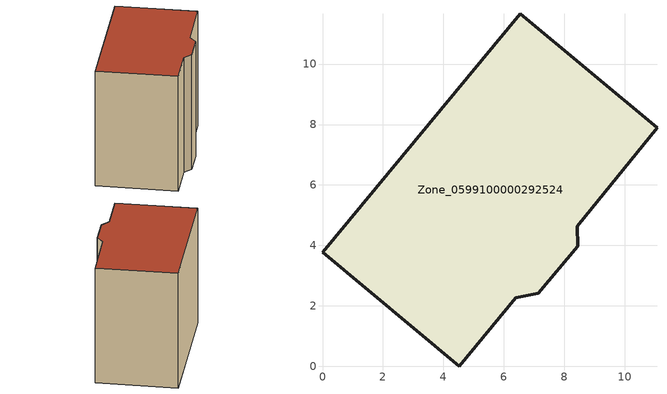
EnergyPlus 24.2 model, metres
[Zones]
Zone_0599100000292524
 floor ground (C_G): 6.4,2.27 4.53,0 0,3.77 6.54,11.67 11.06,7.89 8.43,4.64 8.45,3.97 7.14,2.41 z0
 wall outside (C_F): 6.54,11.67 0,3.77 4.53,0 6.4,2.27 7.14,2.41 8.45,3.97 8.43,4.64 11.06,7.89 6.54,11.67 z0:9.02
 roof outside (C_R): 8.43,4.64 11.06,7.89 6.54,11.67 0,3.77 4.53,0 6.4,2.27 7.14,2.41 8.45,3.97 z9.02
[BUILDING]
Pand.0599100000292524: North Axis=0; Terrain=City; Loads Convergence Tolerance Value=0.04; Temperature Convergence Tolerance Value=0.4; Solar Distribution=FullExterior; Maximum Number of Warmup Days=25; Minimum Number of Warmup Days=1
[Site:Location]
Rotterdam.The.Hague.AP_ZH_NLD Design_Conditions: Latitude=51.96; Longitude=4.45; Time Zone=1; Elevation=-4.5
[SITE:GROUNDTEMPERATURE:BUILDINGSURFACE]
18, 18, 18, 18, 18, 18, 18, 18, 18, 18, 18, 18
[MATERIAL] Thermal Absorptance=0.9; Solar Absorptance=0.7; Visible Absorptance=0.7
Name | Roughness | Thickness | Conductivity | Density | Specific Heat
G.TI.1946 | MediumSmooth | 0.15 | 1 | 540 | 1210
F.TI.1946 | Rough | 0.3 | 0.857143 | 1920 | 840
R.TI.1946 | MediumRough | 0.2 | 0.1 | 1500 | 1000
[CONSTRUCTION]
C_G: G.TI.1946
C_F: F.TI.1946
C_R: R.TI.1946
[ZONE]
Zone_0599100000292524: Type=1; Multiplier=1; Ceiling Height=Autocalculate; Volume=Autocalculate; Floor Area=autocalculate; Part of Total Floor Area=Yes
[ZONEINFILTRATION:DESIGNFLOWRATE]
Infil_Zone_0599100000292524: Zone or ZoneList or Space or SpaceList=Zone_0599100000292524; Schedule=AlwaysOn; Design Flow Rate Calculation Method=Flow/Area; Flow Rate per Floor Area=0.003; Constant Term Coefficient=1; Temperature Term Coefficient=0; Velocity Term Coefficient=0; Velocity Squared Term Coefficient=0
[HVACTEMPLATE:ZONE:IDEALLOADSAIRSYSTEM]
Zone_0599100000292524: Maximum Heating Supply Air Temperature=50; Minimum Cooling Supply Air Temperature=13; Maximum Heating Supply Air Humidity Ratio=0.0156; Minimum Cooling Supply Air Humidity Ratio=0.0077; Heating Limit=NoLimit; Cooling Limit=NoLimit; Dehumidification Control Type=ConstantSensibleHeatRatio; Cooling Sensible Heat Ratio=0.7; Dehumidification Setpoint=60; Humidification Control Type=None; Humidification Setpoint=30; Outdoor Air Method=None; Outdoor Air Flow Rate per Person=0.00944; Outdoor Air Flow Rate per Zone Floor Area=0; Outdoor Air Flow Rate per Zone=0; Demand Controlled Ventilation Type=None; Outdoor Air Economizer Type=NoEconomizer; Heat Recovery Type=None; Sensible Heat Recovery Effectiveness=0.7; Latent Heat Recovery Effectiveness=0.65
[ZONECONTROL:THERMOSTAT]
ThermostatControl_Zone_0599100000292524: Zone or ZoneList=Zone_0599100000292524; Control Type Schedule=DualSetpointControlType; Control 1=Thermostat_Zone_0599100000292524; Temperature Difference Between Cutout And Setpoint=0
[THERMOSTATSETPOINT:DUALSETPOINT]
Thermostat_Zone_0599100000292524: Heating Setpoint Temperature Schedule=HeatingSetpoint_Zone_0599100000292524; Cooling Setpoint Temperature Schedule=CoolingSetpoint_Zone_0599100000292524
[SCHEDULE:COMPACT]
HeatingSetpoint_Zone_0599100000292524: Through: 12/31, For: AllDays, Until: 24:00, 21
CoolingSetpoint_Zone_0599100000292524: Through: 12/31, For: AllDays, Until: 24:00, 24
DualSetpointControlType: Through: 12/31, For: AllDays, Until: 24:00, 4
AlwaysOn: Through: 12/31, For: AllDays, Until: 24:00, 1
